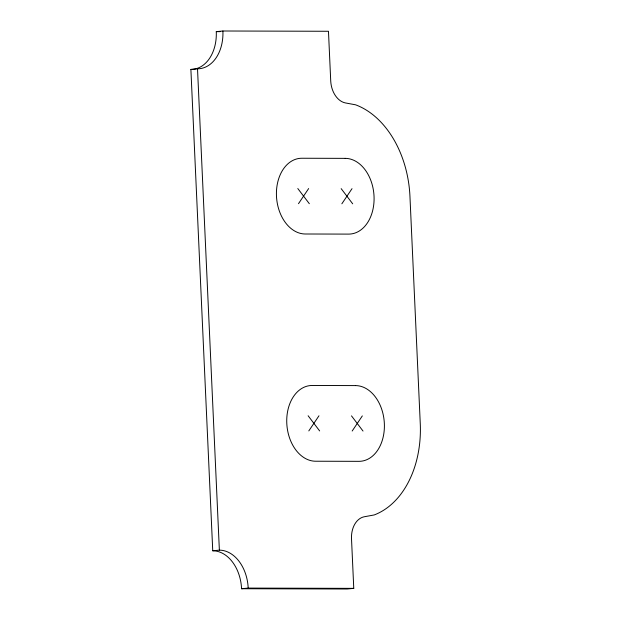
<?xml version="1.0" encoding="UTF-8"?>
<svg xmlns="http://www.w3.org/2000/svg" width="620" height="620" viewBox="0 0 620 620"><rect width="100%" height="100%" fill="white"/><g stroke="black" fill="none" stroke-linecap="round" stroke-linejoin="round"><path stroke-width="0.93" d="M298.491 203.685L308.644 188.558M341.86 203.794L352.013 188.674M308.806 430.916L318.967 415.795M352.175 431.024L362.328 415.904M216.272 31.636L222.898 31L328.468 31.271L330.739 81.282A22.351 15.926 84.6 0 0 345.27 102.904L355.578 104.811A94.891 67.603 84.6 0 1 409.952 196.4L420.267 423.631A94.891 67.603 84.6 0 1 374.201 514.949L364.064 516.801A22.351 15.926 84.6 0 0 351.494 538.361L353.764 588.365L347.138 589L241.567 588.729A37.959 27.04 84.6 0 0 212.745 550.785L190.89 69.432A37.959 27.04 84.6 0 0 216.272 31.636L220.147 31.643M190.89 69.432L197.517 68.805A37.959 27.04 84.6 0 0 222.898 31M212.745 550.785L219.371 550.149A37.959 27.04 84.6 0 1 248.194 588.093L353.764 588.365M241.567 588.729L248.194 588.093M341.171 188.643L352.695 203.825M297.801 188.534L309.334 203.709M351.486 415.873L363.018 431.055M308.125 415.764L319.649 430.939M197.517 68.805L219.371 550.149M345.216 158.364L301.847 158.247A37.959 27.04 84.6 0 0 276.466 196.052A37.959 27.04 84.6 0 0 305.288 233.996L348.649 234.104A37.959 27.04 84.6 0 0 374.038 196.308A37.959 27.04 84.6 0 0 345.216 158.364M355.531 385.594L312.17 385.477A37.959 27.04 84.6 0 0 286.781 423.282A37.959 27.04 84.6 0 0 315.603 461.226L358.972 461.334A37.959 27.04 84.6 0 0 384.353 423.538A37.959 27.04 84.6 0 0 355.531 385.594"/></g></svg>
